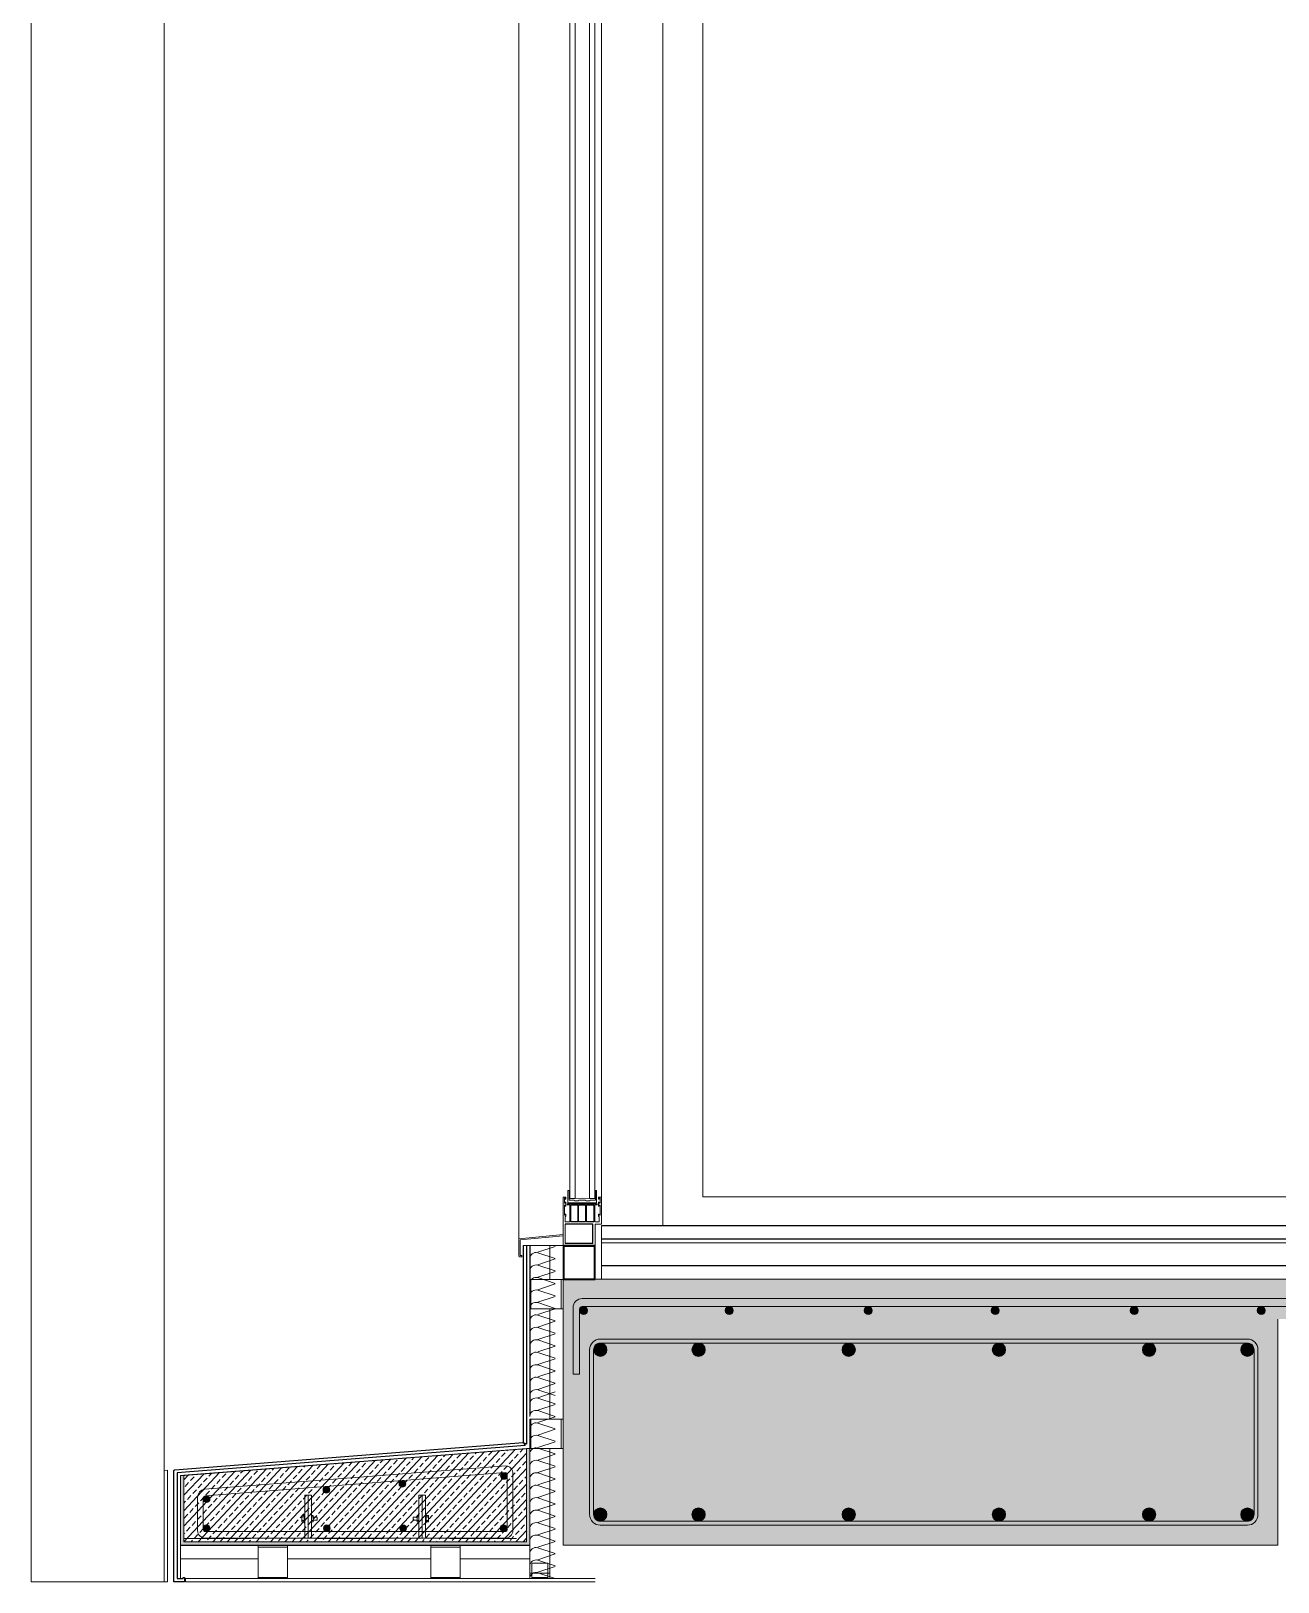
# Model space of a CAD drawing. Header units: metres. Extents: x -175 to 101, y -7 to 93.
# Drawn here: x 42.378 to 44.253, y -5.483 to -3.15 of the extents above; entities that cross this region are included whole.
import ezdxf

# ---------------------------------------------------------------- set-up
doc = ezdxf.new("R2010")
doc.units = ezdxf.units.M
doc.linetypes.add('HIDDEN', pattern=[0.375, 0.25, -0.125])
for name, color, linetype, lineweight, transparency in [('DC_AISLAMIENTO', 14, 'Continuous', 9, 0.3), ('DC_ARMADURA', 251, 'Continuous', 9, 0.3), ('DC_LINEA DISCONTINUA', 251, 'HIDDEN', 9, 0.3), ('DC_SOMBREADO', 252, 'Continuous', 9, 0.4), ('DC_TRANSPARENTE', 251, 'Continuous', 9, 0.4), ('DG_CALLES', 250, 'Continuous', 9, 0.5)]:
    doc.layers.add(name, color=color, linetype=linetype, lineweight=lineweight, transparency=transparency)
doc.layers.add('DC_LINEA', color=251, linetype='Continuous', lineweight=9)

# ---------------------------------------------------------------- blocks, each defined once
blk = doc.blocks.new('AISLM1')
at = {"layer": 'DC_AISLAMIENTO'}
for p, q in [((-6235.4396, 2491.6798), (-6235.4187, 2491.7432)), ((-6235.4171, 2491.7432), (-6235.3962, 2491.6798))]:
    blk.add_line(p, q, dxfattribs=at)
blk.add_arc((-6235.4404, 2491.749), 0.0225, 345, 90, dxfattribs=at)

msp = doc.modelspace()

# ---------------------------------------------------------------- hatches: boundary and pattern name
at = {"layer": 'DC_ARMADURA'}
h = msp.add_hatch(color=256, dxfattribs=at)
edge = h.paths.add_edge_path()
edge.add_arc((43.2091, -5.0746), 0.006, 0, 360)
h = msp.add_hatch(color=256, dxfattribs=at)
edge = h.paths.add_edge_path()
edge.add_arc((43.4281, -5.0746), 0.006, 0, 360)
h = msp.add_hatch(color=256, dxfattribs=at)
edge = h.paths.add_edge_path()
edge.add_arc((43.6371, -5.0746), 0.006, 0, 360)
h = msp.add_hatch(color=256, dxfattribs=at)
edge = h.paths.add_edge_path()
edge.add_arc((43.8281, -5.0746), 0.006, 0, 360)
h = msp.add_hatch(color=256, dxfattribs=at)
edge = h.paths.add_edge_path()
edge.add_arc((44.0371, -5.0746), 0.006, 0, 360)
h = msp.add_hatch(color=256, dxfattribs=at)
edge = h.paths.add_edge_path()
edge.add_arc((44.2281, -5.0746), 0.006, 0, 360)
h = msp.add_hatch(color=256, dxfattribs=at)
edge = h.paths.add_edge_path()
edge.add_arc((43.2341, -5.1336), 0.01, 0, 360)
h = msp.add_hatch(color=256, dxfattribs=at)
edge = h.paths.add_edge_path()
edge.add_arc((43.3819, -5.1336), 0.01, 0, 360)
h = msp.add_hatch(color=256, dxfattribs=at)
edge = h.paths.add_edge_path()
edge.add_arc((43.6077, -5.1336), 0.01, 0, 360)
h = msp.add_hatch(color=256, dxfattribs=at)
edge = h.paths.add_edge_path()
edge.add_arc((43.8336, -5.1336), 0.01, 0, 360)
h = msp.add_hatch(color=256, dxfattribs=at)
edge = h.paths.add_edge_path()
edge.add_arc((44.0594, -5.1336), 0.01, 0, 360)
h = msp.add_hatch(color=256, dxfattribs=at)
edge = h.paths.add_edge_path()
edge.add_arc((44.2071, -5.1336), 0.01, 0, 360)
h = msp.add_hatch(color=256, dxfattribs=at)
edge = h.paths.add_edge_path()
edge.add_arc((43.0891, -5.3236), 0.005, 0, 360)
h = msp.add_hatch(color=256, dxfattribs=at)
edge = h.paths.add_edge_path()
edge.add_arc((42.8222, -5.3444), 0.005, 0, 360)
h = msp.add_hatch(color=256, dxfattribs=at)
edge = h.paths.add_edge_path()
edge.add_arc((42.9365, -5.3355), 0.005, 0, 360)
h = msp.add_hatch(color=256, dxfattribs=at)
edge = h.paths.add_edge_path()
edge.add_arc((42.6422, -5.3583), 0.005, 0, 360)
h = msp.add_hatch(color=256, dxfattribs=at)
edge = h.paths.add_edge_path()
edge.add_arc((43.2341, -5.3816), 0.01, 0, 360)
h = msp.add_hatch(color=256, dxfattribs=at)
edge = h.paths.add_edge_path()
edge.add_arc((43.3819, -5.3816), 0.01, 0, 360)
h = msp.add_hatch(color=256, dxfattribs=at)
edge = h.paths.add_edge_path()
edge.add_arc((43.6077, -5.3816), 0.01, 0, 360)
h = msp.add_hatch(color=256, dxfattribs=at)
edge = h.paths.add_edge_path()
edge.add_arc((43.8336, -5.3816), 0.01, 0, 360)
h = msp.add_hatch(color=256, dxfattribs=at)
edge = h.paths.add_edge_path()
edge.add_arc((44.0594, -5.3816), 0.01, 0, 360)
h = msp.add_hatch(color=256, dxfattribs=at)
edge = h.paths.add_edge_path()
edge.add_arc((44.2071, -5.3816), 0.01, 0, 360)
h = msp.add_hatch(color=256, dxfattribs=at)
edge = h.paths.add_edge_path()
edge.add_arc((42.642, -5.4022), 0.005, 0, 360)
h = msp.add_hatch(color=256, dxfattribs=at)
edge = h.paths.add_edge_path()
edge.add_arc((42.8228, -5.4022), 0.005, 0, 360)
h = msp.add_hatch(color=256, dxfattribs=at)
edge = h.paths.add_edge_path()
edge.add_arc((42.9376, -5.4022), 0.005, 0, 360)
h = msp.add_hatch(color=256, dxfattribs=at)
edge = h.paths.add_edge_path()
edge.add_arc((43.0885, -5.4022), 0.005, 0, 360)
at = {"layer": 'DC_LINEA', "transparency": 33554651}
h = msp.add_hatch(dxfattribs=at)
h.set_pattern_fill('AR-CONC', color=256, scale=0.001)
h.set_pattern_definition([(50, (-0.87998, -10.63795), (0.18218467, -0.0159391), [0.01905, -0.20955]), (355, (-0.87998, -10.63795), (-0.0352434, 0.19105685), [0.01524, -0.1676406]), (100.45144, (-0.8648, -10.63928), (0.14694125, 0.17511775), [0.01619, -0.17809024]), (46.1842, (-0.87998, -10.58715), (0.271079, -0.0420423), [0.028575, -0.314325]), (96.63556, (-0.8574, -10.59066), (0.2374041, 0.2474261), [0.024285, -0.2671356]), (351.18415, (-0.87998, -10.58715), (0.2374041, 0.2474261), [0.02286, -0.2514597]), (21, (-0.85458, -10.59985), (0.1516144, -0.1022652), [0.01905, -0.20955]), (326, (-0.85458, -10.59985), (0.061802, 0.18418797), [0.01524, -0.16764]), (71.45144, (-0.84195, -10.60837), (0.2134164, 0.08192277), [0.01619, -0.17808994]), (37.5, (-0.879984, -10.63795), (0.0030886, 0.08455504), [0, -0.165608, 0, -0.17018, 0, -0.168275]), (7.5, (-0.87998, -10.63795), (0.06681966, 0.10018057), [0, -0.097028, 0, -0.161798, 0, -0.064135]), (327.5, (-0.936626, -10.63795), (0.135590595, -0.005728744), [0, -0.0635, 0, -0.19812, 0, -0.26289]), (317.5, (-0.96203, -10.63795), (0.14812918, 0.0254265), [0, -0.08255, 0, -0.131572, 0, -0.18669])])
h.paths.add_polyline_path([(52.7531, -5.0876), (51.9281, -5.0876), (51.9281, -5.4276), (51.7281, -5.4276), (51.7281, -5.0876), (50.9031, -5.0876), (50.9031, -5.3776), (50.9031, -5.4276), (50.6031, -5.4276), (50.6031, -5.0876), (49.7281, -5.0876), (49.7281, -5.4276), (49.5281, -5.4276), (49.5281, -5.0876), (48.6281, -5.0876), (48.6281, -5.4276), (48.4281, -5.4276), (48.4281, -5.0876), (47.5281, -5.0876), (47.5281, -5.3776), (47.5281, -5.4276), (47.3281, -5.4276), (47.3281, -5.0876), (46.4531, -5.0876), (46.4531, -5.4276), (46.1531, -5.4276), (46.1531, -5.0876), (45.3281, -5.0876), (45.3281, -5.4276), (45.1281, -5.4276), (45.1281, -5.0876), (44.2531, -5.0876), (44.2531, -5.4276), (43.1781, -5.4276), (43.1781, -5.0276), (60.4781, -5.0276), (60.4781, -5.4276), (59.4031, -5.4276), (59.4031, -5.0876), (58.5281, -5.0876), (58.5281, -5.4276), (58.3281, -5.4276), (58.3281, -5.0876), (57.5031, -5.0876), (57.5031, -5.3776), (57.5031, -5.4276), (57.2031, -5.4276), (57.2031, -5.0876), (56.3281, -5.0876), (56.3281, -5.4276), (56.1281, -5.4276), (56.1281, -5.0876), (55.2281, -5.0876), (55.2281, -5.4276), (55.0281, -5.4276), (55.0281, -5.0876), (54.1281, -5.0876), (54.1281, -5.4276), (53.9281, -5.4276), (53.9281, -5.0876), (53.0531, -5.0876), (53.0531, -5.4276), (52.7531, -5.4276)])
at = {"layer": 'DC_SOMBREADO', "linetype": 'Continuous', "true_color": 0x000000, "transparency": 33554495}
h = msp.add_hatch(dxfattribs=at)
h.set_pattern_fill('BRASS', color=18, scale=0.0025, angle=47)
h.set_pattern_definition([(47, (6277.349402, -2506.286408), (-0.011610240013, 0.010826723966), []), (47, (6277.343597, -2506.280995), (-0.011610240013, 0.010826723966), [0.0079375, -0.00396875])])
h.paths.add_polyline_path([(43.1231, -5.2822), (42.6081, -5.3226), (42.6081, -5.4226), (43.1231, -5.4226)])
at = {"layer": 'DG_CALLES', "linetype": 'Continuous', "true_color": 0x636466, "transparency": 33554483}
h = msp.add_hatch(color=251, dxfattribs=at)
h.dxf.hatch_style = 1
h.paths.add_polyline_path([(42.6081, -5.3226), (42.6031, -5.3231), (42.6031, -5.4276), (43.1281, -5.4276), (43.1281, -5.2818), (43.1231, -5.2822), (43.1231, -5.4226), (42.6081, -5.4226)])

# ---------------------------------------------------------------- linework, layer by layer
for p, q in [((60.4205, -4.9476), (43.2358, -4.9471)), ((60.4205, -4.9676), (43.2358, -4.9671)), ((43.223, -4.9737), (43.1814, -4.9737)), ((43.2358, -4.9726), (60.4205, -4.9731))]:
    msp.add_line(p, q)
for points in [[(43.2004, -4.9415), (43.1898, -4.9415), (43.1898, -4.9157), (43.2004, -4.9157)], [(43.2014, -4.9157), (43.212, -4.9157), (43.212, -4.9415), (43.2014, -4.9415)], [(43.2242, -4.9415), (43.2136, -4.9415), (43.2136, -4.9157), (43.2242, -4.9157)]]:
    msp.add_lwpolyline(points, close=True)
for points in [[(43.223, -4.9737), (43.223, -4.9447), (43.1814, -4.9447)], [(43.2358, -5.007), (60.4199, -5.0075)]]:
    msp.add_lwpolyline(points)
at = {"layer": 'DC_ARMADURA', "ltscale": 0.2}
for p, q in [((60.4491, -5.0566), (43.2071, -5.0566)), ((43.1931, -5.0706), (43.1931, -5.1706)), ((43.2031, -5.1706), (43.2031, -5.0726)), ((60.4491, -5.0686), (43.2071, -5.0686)), ((43.1931, -5.1706), (43.2031, -5.1706)), ((42.6392, -5.3435), (43.092, -5.3083)), ((42.6399, -5.3535), (43.0911, -5.3184)), ((43.0942, -5.3214), (43.0943, -5.4038)), ((43.1026, -5.4055), (43.1027, -5.3197)), ((42.6287, -5.4055), (42.6286, -5.3556)), ((42.6371, -5.3568), (42.637, -5.4038)), ((42.6403, -5.4072), (43.091, -5.4072)), ((42.6403, -5.4172), (43.091, -5.4172))]:
    msp.add_line(p, q, dxfattribs=at)
at = {"layer": 'DC_ARMADURA'}
for points in [[(43.2341, -5.3976), (44.2071, -5.3976, 0.414214), (44.2231, -5.3816), (44.2231, -5.1336, 0.414214), (44.2071, -5.1176), (43.2341, -5.1176, 0.414214), (43.2181, -5.1336), (43.2181, -5.3816, 0.414214)], [(43.2341, -5.3916), (44.2071, -5.3916, 0.414214), (44.2171, -5.3816), (44.2171, -5.1336, 0.414214), (44.2071, -5.1236), (43.2341, -5.1236, 0.414214), (43.2241, -5.1336), (43.2241, -5.3816, 0.414214)]]:
    msp.add_lwpolyline(points, format="xyb", close=True, dxfattribs=at)
at = {"layer": 'DC_ARMADURA', "ltscale": 0.2}
for centre, radius in [((43.2091, -5.0746), 0.006), ((43.4281, -5.0746), 0.006), ((43.6371, -5.0746), 0.006), ((43.8281, -5.0746), 0.006), ((44.0371, -5.0746), 0.006), ((44.2281, -5.0746), 0.006), ((43.0891, -5.3236), 0.005), ((42.8222, -5.3444), 0.005), ((42.9365, -5.3355), 0.005), ((42.6422, -5.3583), 0.005), ((42.642, -5.4022), 0.005), ((42.8228, -5.4022), 0.005), ((42.9376, -5.4022), 0.005), ((43.0885, -5.4022), 0.005)]:
    msp.add_circle(centre, radius, dxfattribs=at)
at = {"layer": 'DC_ARMADURA'}
for centre in [(43.2341, -5.1336), (43.3819, -5.1336), (43.6077, -5.1336), (43.8336, -5.1336), (44.0594, -5.1336), (44.2071, -5.1336), (43.2341, -5.3816), (43.3819, -5.3816), (43.6077, -5.3816), (43.8336, -5.3816), (44.0594, -5.3816), (44.2071, -5.3816)]:
    msp.add_circle(centre, 0.01, dxfattribs=at)
at = {"layer": 'DC_ARMADURA', "ltscale": 0.2}
for centre, radius, start, end in [((43.2071, -5.0706), 0.014, 90, 180), ((43.2071, -5.0726), 0.004, 90, 180), ((43.0911, -5.3215), 0.00311, 355.7814, 88.9346), ((43.091, -5.3199), 0.0117, 359.7187, 85.2364), ((42.6412, -5.3559), 0.0126, 98.123, 180.1745), ((42.6404, -5.3568), 0.00332, 94.6457, 180.1642), ((42.6403, -5.4055), 0.0117, 180, 270), ((42.6403, -5.4038), 0.00333, 180, 270), ((43.091, -5.4038), 0.00333, 270, 0), ((43.091, -5.4055), 0.0117, 270, 0)]:
    msp.add_arc(centre, radius, start, end, dxfattribs=at)
at = {"layer": 'DC_LINEA', "linetype": 'Continuous'}
for p, q in [((42.5781, -5.3154), (42.5781, -1.283)), ((43.1181, -4.977), (43.1231, -4.977)), ((43.1231, -4.977), (43.1781, -4.977)), ((43.1581, -5.028), (43.1581, -4.977)), ((43.1781, -5.228), (43.1781, -5.027)), ((43.1581, -5.2381), (43.1581, -5.0721)), ((44.2531, -5.4276), (44.2531, -5.0876)), ((43.1281, -5.2818), (43.1231, -5.2822)), ((43.1581, -5.478), (43.1581, -5.2822)), ((42.6081, -5.3226), (42.6031, -5.3231)), ((42.6031, -5.4276), (42.6031, -5.4078)), ((42.6666, -5.428), (42.6031, -5.428)), ((44.2531, -5.4276), (43.1781, -5.4276)), ((42.7196, -5.448), (42.6031, -5.448)), ((42.9795, -5.448), (42.7642, -5.448)), ((43.1281, -5.448), (43.0236, -5.448)), ((43.1581, -5.4697), (43.1281, -5.4697))]:
    msp.add_line(p, q, dxfattribs=at)
at = {"layer": 'DC_LINEA', "color": 7, "lineweight": 0}
for p, q in [((43.1882, -3.1029), (43.1882, -4.8613)), ((43.1961, -4.8613), (43.1961, -3.1029)), ((43.2178, -3.1029), (43.2178, -4.8613)), ((43.2258, -4.8613), (43.2258, -3.1029)), ((43.1814, -4.9737), (43.1814, -4.9447))]:
    msp.add_line(p, q, dxfattribs=at)
at = {"layer": 'DC_LINEA', "lineweight": 25}
msp.add_line((43.1181, -4.977), (43.1181, -5.273), dxfattribs=at)
at = {"layer": 'DC_LINEA'}
msp.add_line((43.1781, -5.4276), (43.1781, -5.0276), dxfattribs=at)
at = {"layer": 'DC_LINEA', "color": 8, "lineweight": 0, "true_color": 0x767676}
for points in [[(43.2358, -4.9041), (43.2358, -4.8613), (43.2358, -3.1029)], [(43.2263, -4.96), (43.2263, -5.0276), (43.2358, -5.0276), (43.2358, -4.9471)]]:
    msp.add_lwpolyline(points, dxfattribs=at)
at = {"layer": 'DC_LINEA', "color": 7, "lineweight": 0}
for points in [[(43.1882, -4.8613), (43.1882, -4.9062), (43.1961, -4.9062)], [(43.2178, -4.8613), (43.2178, -4.9062), (43.2067, -4.9057), (43.1961, -4.9062), (43.1961, -4.8613)], [(43.2178, -4.9062), (43.2258, -4.9062), (43.2258, -4.8613)], [(43.1813, -4.9415), (43.1813, -4.9331), (43.1824, -4.9331), (43.1824, -4.9299), (43.1813, -4.9299), (43.1813, -4.931), (43.1803, -4.931), (43.1803, -4.9163), (43.1813, -4.9163), (43.1813, -4.9179), (43.1824, -4.9179), (43.1824, -4.9115), (43.1813, -4.9115), (43.1813, -4.9131), (43.1803, -4.9131), (43.1803, -4.9057), (43.1813, -4.9057), (43.1813, -4.9073), (43.1818, -4.9073), (43.1824, -4.9073), (43.1824, -4.9041), (43.1781, -4.9041), (43.1781, -4.9447), (43.1781, -4.977)], [(43.1813, -4.9415), (43.1882, -4.9415), (43.1882, -4.9157), (43.1845, -4.9157), (43.1845, -4.9141), (43.2295, -4.9141), (43.2295, -4.9157), (43.2258, -4.9157), (43.2258, -4.9415), (43.2326, -4.9415), (43.2326, -4.9331), (43.2316, -4.9331), (43.2316, -4.9299), (43.2326, -4.9299), (43.2326, -4.931), (43.2337, -4.931), (43.2337, -4.9163), (43.2326, -4.9163), (43.2326, -4.9179), (43.2316, -4.9179), (43.2316, -4.9115), (43.2326, -4.9115), (43.2326, -4.9131), (43.2337, -4.9131), (43.2337, -4.9057), (43.2326, -4.9057), (43.2326, -4.9073), (43.2321, -4.9073), (43.2316, -4.9073), (43.2316, -4.9041), (43.2358, -4.9041), (43.2358, -4.9447), (43.2263, -4.9447), (43.2263, -4.977)]]:
    msp.add_lwpolyline(points, dxfattribs=at)
msp.add_lwpolyline([(43.2115, -4.9089), (43.2131, -4.9099), (43.2178, -4.9099), (43.2194, -4.9089), (43.2268, -4.9089), (43.2268, -4.894), (43.2284, -4.894), (43.2284, -4.9126), (43.1855, -4.9126), (43.1855, -4.894), (43.1871, -4.894), (43.1871, -4.9089), (43.1945, -4.9089), (43.1956, -4.9099), (43.2009, -4.9099), (43.2025, -4.9089)], close=True, dxfattribs=at)
at = {"layer": 'DC_LINEA', "color": 8, "lineweight": 5, "true_color": 0x767676}
msp.add_lwpolyline([(43.2284, -4.9089), (43.2284, -4.9094)], dxfattribs=at)
at = {"layer": 'DC_LINEA'}
msp.add_lwpolyline([(43.1781, -4.9605), (43.1114, -4.9666), (43.1114, -4.993), (43.112, -4.9937), (43.1162, -4.9937), (43.1162, -4.9918), (43.1134, -4.9918), (43.1134, -4.9684), (43.1781, -4.9625)], dxfattribs=at)
at = {"layer": 'DC_LINEA', "lineweight": 25}
msp.add_lwpolyline([(43.1231, -4.977), (43.1231, -5.2758), (43.1189, -5.2737), (43.1213, -5.2777), (42.5981, -5.3188), (42.5981, -5.478), (42.6068, -5.478), (42.6068, -5.4761), (42.6087, -5.4761), (42.6087, -5.483), (42.5931, -5.483), (42.5931, -5.3153, -0.39143), (42.5943, -5.3141), (43.1181, -5.273), (43.1189, -5.2737)], format="xyb", dxfattribs=at)
for points in [[(43.1281, -4.977), (43.1281, -5.2322)], [(43.1313, -5.4762), (43.155, -5.4762)]]:
    msp.add_lwpolyline(points, dxfattribs=at)
for points in [[(43.1781, -5.028), (43.2263, -5.028), (43.2263, -4.977), (43.1781, -4.977)], [(43.1794, -5.0268), (43.2253, -5.0268), (43.2253, -4.9782), (43.1794, -4.9782)]]:
    msp.add_lwpolyline(points, close=True, dxfattribs=at)
at = {"layer": 'DC_LINEA', "lineweight": 15}
for points in [[(43.1755, -5.028), (43.1281, -5.028), (43.1281, -5.0721), (43.1755, -5.0721)], [(43.1299, -5.028), (43.1299, -5.0721)], [(43.1755, -5.2381), (43.1281, -5.2381), (43.1281, -5.2822), (43.1755, -5.2822)], [(43.1299, -5.2381), (43.1299, -5.2822)], [(42.7196, -5.4307), (42.7196, -5.478), (42.7637, -5.478), (42.7637, -5.4307)], [(42.9795, -5.4307), (42.9795, -5.478), (43.0236, -5.478), (43.0236, -5.4307)], [(42.7196, -5.4763), (42.7637, -5.4763)], [(42.9795, -5.4763), (43.0236, -5.4763)]]:
    msp.add_lwpolyline(points, dxfattribs=at)
for points in [[(43.1781, -5.028), (43.1755, -5.028), (43.1755, -5.0721), (43.1781, -5.0721)], [(43.1781, -5.2381), (43.1755, -5.2381), (43.1755, -5.2822), (43.1781, -5.2822)], [(42.7196, -5.428), (42.7196, -5.4307), (42.7637, -5.4307), (42.7637, -5.428)], [(42.9795, -5.428), (42.9795, -5.4307), (43.0236, -5.4307), (43.0236, -5.428)]]:
    msp.add_lwpolyline(points, close=True, dxfattribs=at)
at = {"layer": 'DC_LINEA', "ltscale": 0.2}
msp.add_lwpolyline([(60.4781, -5.0276), (43.1781, -5.0276)], dxfattribs=at)
at = {"layer": 'DC_LINEA', "linetype": 'Continuous'}
for points in [[(42.6031, -5.3231), (42.6031, -5.4276), (43.1281, -5.4276), (43.1281, -5.2818)], [(42.6068, -5.478), (42.6031, -5.478), (42.6031, -5.3234), (43.1284, -5.2822)], [(42.6081, -5.3226), (42.6081, -5.4226), (43.1231, -5.4226), (43.1231, -5.2822)], [(42.6331, -5.428), (43.1281, -5.428), (43.1281, -5.478)], [(43.2263, -5.483), (42.6105, -5.483), (42.6105, -5.478), (43.2263, -5.478)]]:
    msp.add_lwpolyline(points, dxfattribs=at)
msp.add_lwpolyline([(42.5781, -5.483), (42.5831, -5.483), (42.5831, -5.315), (42.5781, -5.3154)], close=True, dxfattribs=at)
at = {"layer": 'DC_LINEA DISCONTINUA', "ltscale": 0.0004, "transparency": 33554559}
for p, q in [((42.7998, -5.3848), (42.8025, -5.3848)), ((42.8025, -5.3855), (42.8085, -5.3855)), ((42.8085, -5.3901), (42.8085, -5.3855)), ((42.9586, -5.3855), (42.9526, -5.3855)), ((42.9526, -5.3901), (42.9526, -5.3855)), ((42.9612, -5.3848), (42.9586, -5.3848)), ((42.7998, -5.3904), (42.8025, -5.3904)), ((42.8025, -5.3901), (42.8085, -5.3901)), ((42.9586, -5.3901), (42.9526, -5.3901)), ((42.9612, -5.3904), (42.9586, -5.3904)), ((42.6081, -5.4176), (43.1231, -5.4176))]:
    msp.add_line(p, q, dxfattribs=at)
for points in [[(42.7948, -5.4176), (42.7948, -5.3526), (42.7898, -5.3526), (42.7898, -5.4176)], [(42.7998, -5.4176), (42.7998, -5.3526), (42.7948, -5.3526), (42.7948, -5.4176)], [(42.9612, -5.4176), (42.9612, -5.3526), (42.9662, -5.3526), (42.9662, -5.4176)], [(42.9662, -5.4176), (42.9662, -5.3526), (42.9712, -5.3526), (42.9712, -5.4176)], [(42.7886, -5.3928), (42.786, -5.3928), (42.7854, -5.3922), (42.7854, -5.3913), (42.786, -5.3904), (42.7854, -5.3878), (42.786, -5.3848), (42.7854, -5.3843), (42.7854, -5.3834), (42.786, -5.3828), (42.7886, -5.3828)], [(42.7854, -5.3913), (42.7854, -5.3843)], [(42.7886, -5.3848), (42.786, -5.3848)], [(42.9724, -5.3928), (42.9751, -5.3928), (42.9757, -5.3922), (42.9757, -5.3913), (42.9751, -5.3904), (42.9757, -5.3878), (42.9751, -5.3848), (42.9757, -5.3843), (42.9757, -5.3834), (42.9751, -5.3828), (42.9724, -5.3828)], [(42.9724, -5.3848), (42.9751, -5.3848)], [(42.9757, -5.3913), (42.9757, -5.3843)], [(42.7886, -5.3904), (42.786, -5.3904)], [(42.9724, -5.3904), (42.9751, -5.3904)]]:
    msp.add_lwpolyline(points, dxfattribs=at)
for points in [[(42.7898, -5.3943), (42.7898, -5.381), (42.7886, -5.381), (42.7886, -5.3943)], [(42.7998, -5.3828), (42.8025, -5.3828), (42.8025, -5.3928), (42.7998, -5.3928)], [(42.9612, -5.3828), (42.9586, -5.3828), (42.9586, -5.3928), (42.9612, -5.3928)], [(42.9712, -5.3943), (42.9712, -5.381), (42.9724, -5.381), (42.9724, -5.3943)]]:
    msp.add_lwpolyline(points, close=True, dxfattribs=at)
at = {"layer": 'DC_TRANSPARENTE', "linetype": 'Continuous'}
for p, q in [((43.1114, -1.283), (43.1114, -4.9666)), ((42.6081, -5.3226), (43.1231, -5.2822))]:
    msp.add_line(p, q, dxfattribs=at)
at = {"layer": 'DC_TRANSPARENTE'}
msp.add_lwpolyline([(42.5781, 3.6056), (42.3781, 3.6056), (42.3781, -5.483), (42.5781, -5.483)], dxfattribs=at)
at = {"layer": 'DC_TRANSPARENTE', "linetype": 'Continuous'}
for points in [[(43.3284, -4.9471), (43.3284, -1.9469)], [(45.0183, -1.9469), (45.0183, -4.9038), (43.3884, -4.9038), (43.3884, -1.9469)]]:
    msp.add_lwpolyline(points, dxfattribs=at)
at = {"layer": 'DC_TRANSPARENTE', "transparency": 33554508}
for points in [[(43.1313, -5.4548), (43.155, -5.4548), (43.155, -5.4762), (43.155, -5.478)], [(43.1313, -5.4549), (43.1313, -5.4762), (43.1313, -5.478)]]:
    msp.add_lwpolyline(points, dxfattribs=at)

# ---------------------------------------------------------------- block references
at = {"layer": 'DC_AISLAMIENTO', "linetype": 'Continuous', "xscale": 0.4166664258867382, "yscale": 0.4166664258867382, "zscale": 0.4166664258867382, "rotation": 90.00000000000001}
for p in [(1081.3657, 2593.1019), (1081.3657, 2593.0831), (1081.3657, 2593.0644), (1081.3657, 2593.0456), (1081.3657, 2593.0269), (1081.3657, 2593.0081), (1081.3657, 2592.9894), (1081.3657, 2592.9706), (1081.3657, 2592.9519), (1081.3657, 2592.9331), (1081.3657, 2592.9144), (1081.3657, 2592.8956), (1081.3657, 2592.8831), (1081.3657, 2592.8644), (1081.3657, 2592.8456), (1081.3657, 2592.8269), (1081.3657, 2592.8081), (1081.3657, 2592.7894), (1081.3657, 2592.7706), (1081.3657, 2592.7519), (1081.3657, 2592.7331), (1081.3657, 2592.7144), (1081.3657, 2592.6956), (1081.3657, 2592.6769), (1081.3657, 2592.6581), (1081.3657, 2592.6394), (1081.3657, 2592.6206)]:
    msp.add_blockref('AISLM1', p, dxfattribs=at)

doc.saveas('drawing.dxf')
